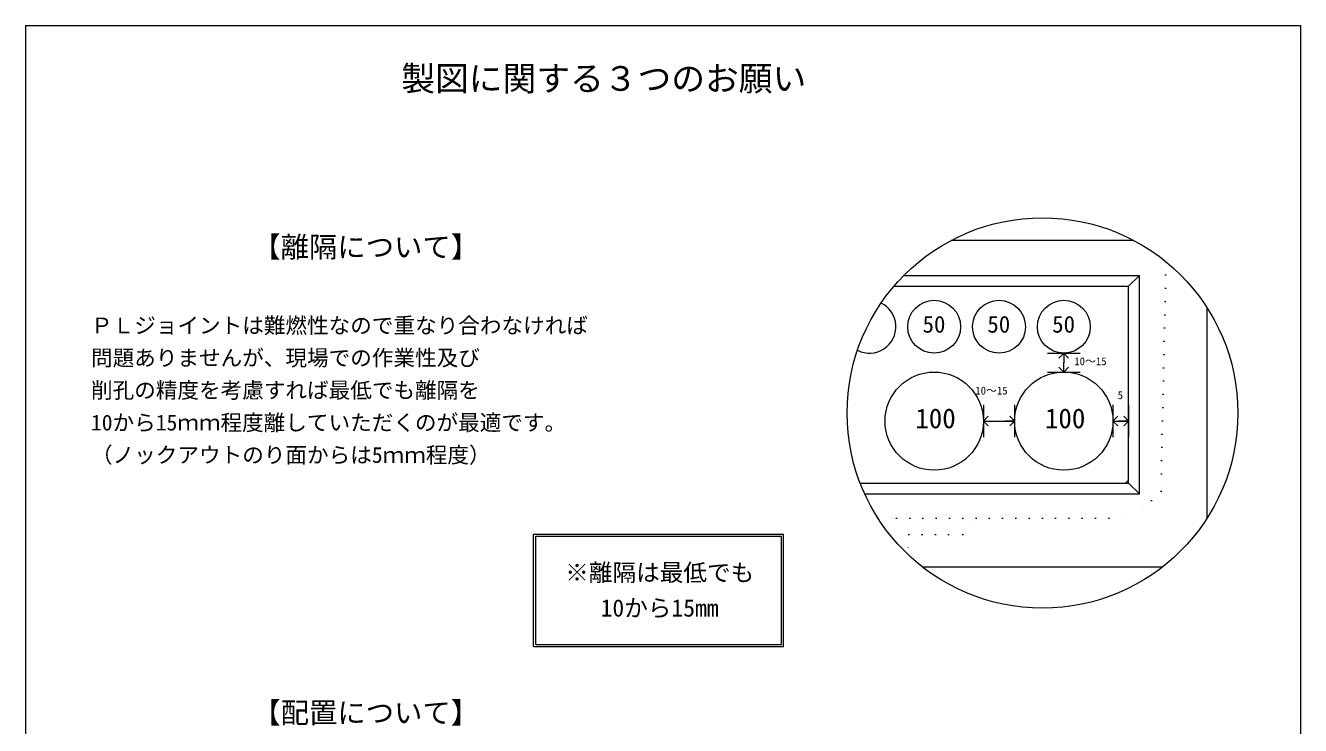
# Model space of a CAD drawing. Units: millimetres, scale not verified. Extents: x -4890 to 18490, y -2276 to 2276.
# Drawn here: x -4890 to -1830, y 594 to 2276 of the extents above; entities that cross this region are included whole.
import ezdxf
from ezdxf.enums import TextEntityAlignment as Align

# ---------------------------------------------------------------- set-up
doc = ezdxf.new("R2010")
doc.units = ezdxf.units.MM
doc.header["$LTSCALE"] = 10
doc.linetypes.add('DASHED1', pattern=[1.8, 1.2, -0.6])
doc.linetypes.add('USER5', pattern=[3.185, 0.01, -3.175])
for name, color, linetype, lineweight in [('0-2_waku', 7, 'Continuous', 18), ('0-3_gaikei', 7, 'Continuous', 18), ('0-4_kakure', 7, 'DASHED1', 5), ('0-5_sunpou', 7, 'Continuous', 5), ('0-8_hole', 7, 'Continuous', 18), ('0-9_uchigawa', 6, 'Continuous', 18), ('0-E_文字１', 7, 'Continuous', 18)]:
    doc.layers.add(name, color=color, linetype=linetype, lineweight=lineweight)
doc.styles.add('ＭＳ ゴシック', font='')
doc.styles.get('ＭＳ ゴシック').set_extended_font_data('MS Gothic')

# ---------------------------------------------------------------- blocks, each defined once
blk = doc.blocks.new('_Open90')
at = {"layer": '0-5_sunpou'}
blk.add_line((0, 0), (-1, 0), dxfattribs=at)
blk.add_lwpolyline([(-0.5, 0.5), (0, 0), (-0.5, -0.5)], dxfattribs=at)

msp = doc.modelspace()

# ---------------------------------------------------------------- linework, layer by layer
at = {"layer": '0-2_waku'}
for p, q in [((-4890.28, 2276.07), (-1830.28, 2276.07)), ((-4890.28, 2276.07), (-1830.28, 2276.07)), ((-4890.28, 2276.07), (-4890.28, -1998.93)), ((-1830.28, 2276.07), (-1830.28, -1998.93))]:
    msp.add_line(p, q, dxfattribs=at)
at = {"layer": '0-3_gaikei'}
for p, q in [((-2230.41, 1759.78), (-2668.55, 1759.78)), ((-2054.2, 1093.04), (-2054.2, 1597.41)), ((-2738.09, 975.7), (-2160.87, 975.7))]:
    msp.add_line(p, q, dxfattribs=at)
at = {"layer": '0-4_kakure', "linetype": 'USER5', "lineweight": 18}
for p, q in [((-2844.32, 1092.34), (-2800.11, 1092.34)), ((-2800.11, 1092.34), (-2229.87, 1092.34)), ((-2800.11, 1092.34), (-2229.87, 1092.34)), ((-2770.37, 1053.46), (-2773.51, 1006.33)), ((-2770.37, 1053.46), (-2666.69, 1053.46))]:
    msp.add_line(p, q, dxfattribs=at)
for points in [[(-2153.21, 1708.64), (-2165.07, 1157.14), (-2229.87, 1092.34)], [(-2770.37, 1053.46), (-2640.77, 1053.46), (-2601.89, 1092.34)]]:
    msp.add_lwpolyline(points, dxfattribs=at)
at = {"layer": '0-5_sunpou', "color": 150, "lineweight": 18}
for p, q in [((-2437.23, 1488.92), (-2359.47, 1488.92)), ((-2437.23, 1443.56), (-2359.47, 1443.56)), ((-2591.45, 1364.5), (-2591.45, 1286.74)), ((-2516.29, 1364.5), (-2516.29, 1286.74)), ((-2280.31, 1364.5), (-2280.31, 1286.74)), ((-2242.83, 1364.5), (-2242.83, 1286.74)), ((-2591.45, 1325.62), (-2516.29, 1325.62)), ((-2280.31, 1325.62), (-2242.83, 1325.62)), ((-2242.83, 1183.97), (-2250, 1176.58))]:
    msp.add_line(p, q, dxfattribs=at)
msp.add_circle((-2449.48, 1345.23), 468.88, dxfattribs=at)
at = {"layer": '0-8_hole'}
for centre, radius in [((-2709.39, 1552.42), 63.5), ((-2553.87, 1552.42), 63.5), ((-2398.35, 1552.42), 63.5), ((-2709.39, 1325.62), 117.94), ((-2398.35, 1325.62), 117.94)]:
    msp.add_circle(centre, radius, dxfattribs=at)
msp.add_arc((-2864.91, 1552.42), 63.5, 243.19936, 63.78529, dxfattribs=at)
at = {"layer": '0-9_uchigawa'}
for p, q in [((-2782.25, 1675.54), (-2216.91, 1675.54)), ((-2216.91, 1150.66), (-2216.91, 1675.54)), ((-2806.12, 1649.62), (-2800.11, 1649.62)), ((-2242.83, 1176.58), (-2242.83, 1649.62)), ((-2886.98, 1176.58), (-2800.11, 1176.58)), ((-2800.11, 1176.58), (-2242.83, 1176.58)), ((-2216.91, 1150.66), (-2242.83, 1176.58)), ((-2876.08, 1150.66), (-2800.11, 1150.66)), ((-2800.11, 1150.66), (-2216.91, 1150.66)), ((-3670.75, 1054.33), (-3070.75, 1054.33)), ((-3670.75, 784.33), (-3670.75, 1054.33)), ((-3665.75, 1049.33), (-3075.75, 1049.33)), ((-3665.75, 789.33), (-3665.75, 1049.33)), ((-3075.75, 789.33), (-3075.75, 1049.33)), ((-3070.75, 784.33), (-3070.75, 1054.33)), ((-3670.75, 784.33), (-3070.75, 784.33)), ((-3665.75, 789.33), (-3075.75, 789.33))]:
    msp.add_line(p, q, dxfattribs=at)
msp.add_lwpolyline([(-2800.11, 1649.62), (-2242.83, 1649.62), (-2216.91, 1675.54)], dxfattribs=at)

# ---------------------------------------------------------------- block references
at = {"layer": '0-5_sunpou', "xscale": 23.328, "yscale": 23.328}
for p, rotation in [((-2398.35, 1488.92), 90), ((-2398.35, 1443.56), 270), ((-2591.45, 1325.62), 180), ((-2280.31, 1325.62), 180)]:
    msp.add_blockref('_Open90', p, dxfattribs=dict(at, rotation=rotation))
for p in [(-2516.29, 1325.62), (-2242.83, 1325.62)]:
    msp.add_blockref('_Open90', p, dxfattribs=at)

# ---------------------------------------------------------------- texts
at = {"layer": '0-E_文字１', "style": 'ＭＳ ゴシック'}
for s, height, p in [('製図に関する３つのお願い', 59.38, (-3988.34, 2101.27)), ('【離隔について】', 49.88, (-4345.94, 1704.18)), ('ＰＬジョイントは難燃性なので重なり合わなければ', 38.01, (-4733.06, 1525.05)), ('50', 40.38, (-2737.37, 1526.06)), ('50', 40.38, (-2581.85, 1526.06)), ('50', 40.38, (-2426.33, 1526.06)), ('問題ありませんが、現場での作業性及び', 38.01, (-4733.06, 1447.29)), ('10～15', 19, (-2373.29, 1454.23)), ('削孔の精度を考慮すれば最低でも離隔を', 38.01, (-4733.06, 1369.53)), ('10～15', 19, (-2610.82, 1383.74)), ('5', 19, (-2269.14, 1372.7)), ('10から15ｍｍ程度離していただくのが最適です。', 38.01, (-4733.06, 1291.77)), ('100', 47.51, (-2754.68, 1294.29)), ('100', 47.51, (-2443.64, 1294.29)), ('（ノックアウトのり面からは5ｍｍ程度）', 38.01, (-4733.06, 1214.01)), ('※離隔は最低でも', 41.57, (-3594.93, 928.66)), ('\u3000 10から15mm', 41.57, (-3594.93, 843.61)), ('【配置について】', 49.88, (-4345.94, 585.33))]:
    msp.add_text(s, height=height, dxfattribs=at).set_placement(p, align=Align.BOTTOM_LEFT)

doc.saveas('drawing.dxf')
